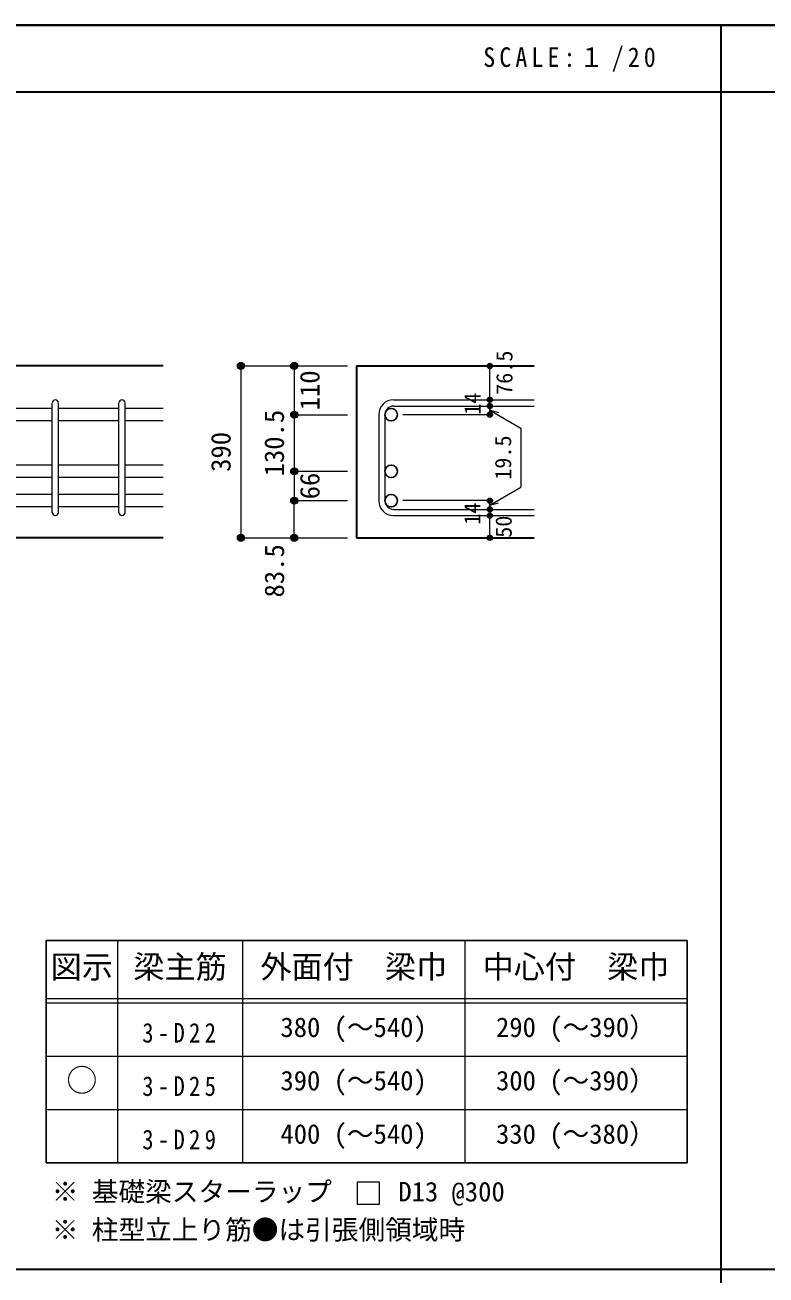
# Model space of a CAD drawing. Units: millimetres at full size, sheet at 1:20; some dimension numbers follow another scale. Extents: x -3982 to 3969, y -2797 to 2801.
# Drawn here: x -2315 to -648, y -10 to 2801 of the extents above; entities that cross this region are included whole.
import ezdxf
from ezdxf.enums import TextEntityAlignment as Align

# ---------------------------------------------------------------- set-up
doc = ezdxf.new("R2010")
doc.units = ezdxf.units.MM
doc.header["$LTSCALE"] = 20
doc.header["$PDMODE"] = 32
doc.header["$PDSIZE"] = 12
for name, color, linetype, lineweight in [('6-1_躯体線', 2, 'Continuous', 35), ('6-5_梁主筋', 7, 'Continuous', 18), ('6-6_S.T.P.', 7, 'Continuous', 18), ('6-7_文字', 7, 'Continuous', 18), ('6-D_寸法', 4, 'Continuous', 9), ('6-E_枠', 7, 'Continuous', 18), ('F-0_枠', 6, 'Continuous', 40)]:
    doc.layers.add(name, color=color, linetype=linetype, lineweight=lineweight)
doc.styles.add('ＭＳ ゴシック', font='')
doc.styles.get('ＭＳ ゴシック').set_extended_font_data('MS Gothic')

msp = doc.modelspace()

# ---------------------------------------------------------------- linework, layer by layer
at = {"layer": '6-1_躯体線'}
for p, q in [((-2003.87, 2034.12), (-3103.87, 2034.12)), ((-1569.2, 2034.12), (-1169.2, 2034.12)), ((-1569.2, 2034.12), (-1569.2, 1647.62)), ((-2003.87, 1647.62), (-2403.87, 1647.62)), ((-1569.2, 1647.62), (-1169.2, 1647.62))]:
    msp.add_line(p, q, dxfattribs=at)
at = {"layer": '6-5_梁主筋'}
for p, q in [((-2253.87, 1938.49), (-2389.87, 1938.49)), ((-2103.87, 1938.49), (-2239.87, 1938.49)), ((-2003.87, 1938.49), (-2089.87, 1938.49)), ((-2253.87, 1910.49), (-2389.87, 1910.49)), ((-2103.87, 1910.49), (-2239.87, 1910.49)), ((-2003.87, 1910.49), (-2089.87, 1910.49)), ((-2253.87, 1811.12), (-2389.87, 1811.12)), ((-2103.87, 1811.12), (-2239.87, 1811.12)), ((-2003.87, 1811.12), (-2089.87, 1811.12)), ((-2253.87, 1783.12), (-2389.87, 1783.12)), ((-2103.87, 1783.12), (-2239.87, 1783.12)), ((-2003.87, 1783.12), (-2089.87, 1783.12)), ((-2253.87, 1745.12), (-2389.87, 1745.12)), ((-2103.87, 1745.12), (-2239.87, 1745.12)), ((-2003.87, 1745.12), (-2089.87, 1745.12)), ((-2253.87, 1717.12), (-2389.87, 1717.12)), ((-2103.87, 1717.12), (-2239.87, 1717.12)), ((-2003.87, 1717.12), (-2089.87, 1717.12))]:
    msp.add_line(p, q, dxfattribs=at)
at = {"layer": '6-5_梁主筋', "color": 3, "lineweight": 25}
for centre in [(-1491.2, 1924.49), (-1491.2, 1797.12), (-1491.2, 1731.12)]:
    msp.add_circle(centre, 14, dxfattribs=at)
at = {"layer": '6-6_S.T.P.'}
for p, q in [((-2253.87, 1704.62), (-2253.87, 1950.6)), ((-2239.87, 1704.62), (-2239.87, 1950.6)), ((-2103.87, 1704.62), (-2103.87, 1950.6)), ((-2089.87, 1704.62), (-2089.87, 1950.6)), ((-1485.7, 1957.99), (-1169.2, 1957.99)), ((-1485.7, 1943.99), (-1169.2, 1943.99)), ((-1519.2, 1924.49), (-1519.2, 1731.12)), ((-1505.2, 1924.49), (-1505.2, 1731.12)), ((-1485.7, 1711.62), (-1169.2, 1711.62)), ((-1485.7, 1697.62), (-1169.2, 1697.62))]:
    msp.add_line(p, q, dxfattribs=at)
for centre, radius, start, end in [((-2246.87, 1950.99), 7, 0, 180), ((-2096.87, 1950.99), 7, 0, 180), ((-1485.7, 1924.49), 33.5, 90, 180), ((-1485.7, 1924.49), 19.5, 90, 180), ((-1485.7, 1731.12), 33.5, 180, 270), ((-1485.7, 1731.12), 19.5, 180, 270), ((-2246.87, 1704.62), 7, 180, 0), ((-2096.87, 1704.62), 7, 180, 0)]:
    msp.add_arc(centre, radius, start, end, dxfattribs=at)
at = {"layer": '6-7_文字'}
msp.add_lwpolyline([(-1567.36, 148.83), (-1517.36, 148.83), (-1517.36, 198.83), (-1567.36, 198.83)], close=True, dxfattribs=at)
at = {"layer": '6-D_寸法'}
for p, q in [((-1829.2, 2034.12), (-1829.2, 1647.62)), ((-1269.2, 1958.56), (-1269.2, 2034.12)), ((-1269.2, 1943.99), (-1269.2, 1957.99)), ((-1709.2, 1924.49), (-1589.2, 1924.49)), ((-1269.2, 1924.49), (-1465.29, 1924.49)), ((-1269.2, 1934.81), (-1199.14, 1894.36)), ((-1269.2, 1934.81), (-1249.88, 1929.63)), ((-1199.14, 1894.36), (-1199.14, 1761.82)), ((-1709.2, 1797.12), (-1589.2, 1797.12)), ((-1709.2, 1797.12), (-1709.2, 1731.12)), ((-1269.2, 1721.37), (-1199.14, 1761.82)), ((-1709.2, 1731.12), (-1589.2, 1731.12)), ((-1709.2, 1647.62), (-1709.2, 1731.12)), ((-1269.2, 1731.12), (-1465.29, 1731.12)), ((-1269.2, 1711.62), (-1269.2, 1731.12)), ((-1269.2, 1721.37), (-1249.88, 1726.55)), ((-1269.2, 1697.62), (-1269.2, 1711.62)), ((-1269.2, 1647.62), (-1269.2, 1697.62)), ((-1829.2, 1647.62), (-1719.33, 1647.62)), ((-1829.2, 1647.62), (-1709.2, 1647.62)), ((-1709.2, 1647.62), (-1589.2, 1647.62))]:
    msp.add_line(p, q, dxfattribs=at)
for points in [[(-1829.2, 2034.12), (-1709.2, 2034.12), (-1589.2, 2034.12)], [(-1709.2, 2034.12), (-1709.2, 1924.49), (-1709.2, 1797.12)], [(-1269.2, 1944.56), (-1269.2, 1924.49), (-1269.2, 1944.56)]]:
    msp.add_lwpolyline(points, dxfattribs=at)
for centre, radius in [((-1829.2, 2034.12), 8), ((-1829.2, 2034.12), 7.2), ((-1829.2, 2034.12), 6.4), ((-1829.2, 2034.12), 5.6), ((-1829.2, 2034.12), 4.8), ((-1829.2, 2034.12), 4), ((-1829.2, 2034.12), 3.2), ((-1829.2, 2034.12), 2.4), ((-1829.2, 2034.12), 1.6), ((-1829.2, 2034.12), 0.8), ((-1709.2, 2034.12), 8), ((-1709.2, 2034.12), 7.2), ((-1709.2, 2034.12), 6.4), ((-1709.2, 2034.12), 5.6), ((-1709.2, 2034.12), 4.8), ((-1709.2, 2034.12), 4), ((-1709.2, 2034.12), 3.2), ((-1709.2, 2034.12), 2.4), ((-1709.2, 2034.12), 1.6), ((-1709.2, 2034.12), 0.8), ((-1269.2, 2034.12), 4), ((-1269.2, 2034.12), 3.6), ((-1269.2, 2034.12), 3.2), ((-1269.2, 2034.12), 2.8), ((-1269.2, 2034.12), 2.4), ((-1269.2, 2034.12), 2), ((-1269.2, 2034.12), 1.6), ((-1269.2, 2034.12), 1.2), ((-1269.2, 2034.12), 0.8), ((-1269.2, 2034.12), 0.4), ((-1269.2, 1957.99), 4), ((-1269.2, 1943.99), 4), ((-1269.2, 1957.99), 3.6), ((-1269.2, 1943.99), 3.6), ((-1269.2, 1957.99), 3.2), ((-1269.2, 1943.99), 3.2), ((-1269.2, 1957.99), 2.8), ((-1269.2, 1943.99), 2.8), ((-1269.2, 1957.99), 2.4), ((-1269.2, 1943.99), 2.4), ((-1269.2, 1957.99), 2), ((-1269.2, 1943.99), 2), ((-1269.2, 1957.99), 1.6), ((-1269.2, 1943.99), 1.6), ((-1269.2, 1957.99), 1.2), ((-1269.2, 1943.99), 1.2), ((-1269.2, 1957.99), 0.8), ((-1269.2, 1943.99), 0.8), ((-1269.2, 1957.99), 0.4), ((-1269.2, 1943.99), 0.4), ((-1709.2, 1924.49), 8), ((-1709.2, 1924.49), 7.2), ((-1709.2, 1924.49), 6.4), ((-1709.2, 1924.49), 5.6), ((-1709.2, 1924.49), 4.8), ((-1709.2, 1924.49), 4), ((-1709.2, 1924.49), 3.2), ((-1709.2, 1924.49), 2.4), ((-1709.2, 1924.49), 1.6), ((-1709.2, 1924.49), 0.8), ((-1269.2, 1924.49), 4), ((-1269.2, 1924.49), 3.6), ((-1269.2, 1924.49), 3.2), ((-1269.2, 1924.49), 2.8), ((-1269.2, 1924.49), 2.4), ((-1269.2, 1924.49), 2), ((-1269.2, 1924.49), 1.6), ((-1269.2, 1924.49), 1.2), ((-1269.2, 1924.49), 0.8), ((-1269.2, 1924.49), 0.4), ((-1709.2, 1797.12), 8), ((-1709.2, 1797.12), 7.2), ((-1709.2, 1797.12), 6.4), ((-1709.2, 1797.12), 5.6), ((-1709.2, 1797.12), 4.8), ((-1709.2, 1797.12), 4), ((-1709.2, 1797.12), 3.2), ((-1709.2, 1797.12), 2.4), ((-1709.2, 1797.12), 1.6), ((-1709.2, 1797.12), 0.8), ((-1709.2, 1731.12), 8), ((-1709.2, 1731.12), 7.2), ((-1709.2, 1731.12), 6.4), ((-1709.2, 1731.12), 5.6), ((-1709.2, 1731.12), 4.8), ((-1709.2, 1731.12), 4), ((-1709.2, 1731.12), 3.2), ((-1709.2, 1731.12), 2.4), ((-1709.2, 1731.12), 1.6), ((-1709.2, 1731.12), 0.8), ((-1269.2, 1731.12), 4), ((-1269.2, 1711.62), 4), ((-1269.2, 1731.12), 3.6), ((-1269.2, 1711.62), 3.6), ((-1269.2, 1731.12), 3.2), ((-1269.2, 1711.62), 3.2), ((-1269.2, 1731.12), 2.8), ((-1269.2, 1731.12), 2.4), ((-1269.2, 1731.12), 2), ((-1269.2, 1731.12), 1.6), ((-1269.2, 1731.12), 1.2), ((-1269.2, 1731.12), 0.8), ((-1269.2, 1731.12), 0.4), ((-1269.2, 1697.62), 4), ((-1269.2, 1697.62), 3.6), ((-1269.2, 1697.62), 3.2), ((-1269.2, 1711.62), 2.8), ((-1269.2, 1697.62), 2.8), ((-1269.2, 1711.62), 2.4), ((-1269.2, 1697.62), 2.4), ((-1269.2, 1711.62), 2), ((-1269.2, 1697.62), 2), ((-1269.2, 1711.62), 1.6), ((-1269.2, 1697.62), 1.6), ((-1269.2, 1711.62), 1.2), ((-1269.2, 1697.62), 1.2), ((-1269.2, 1711.62), 0.8), ((-1269.2, 1697.62), 0.8), ((-1269.2, 1711.62), 0.4), ((-1269.2, 1697.62), 0.4), ((-1829.2, 1647.62), 8), ((-1829.2, 1647.62), 7.2), ((-1829.2, 1647.62), 6.4), ((-1829.2, 1647.62), 5.6), ((-1829.2, 1647.62), 4.8), ((-1829.2, 1647.62), 4), ((-1829.2, 1647.62), 3.2), ((-1829.2, 1647.62), 2.4), ((-1829.2, 1647.62), 1.6), ((-1829.2, 1647.62), 0.8), ((-1709.2, 1647.62), 8), ((-1709.2, 1647.62), 7.2), ((-1709.2, 1647.62), 6.4), ((-1709.2, 1647.62), 5.6), ((-1709.2, 1647.62), 4.8), ((-1709.2, 1647.62), 4), ((-1709.2, 1647.62), 3.2), ((-1709.2, 1647.62), 2.4), ((-1709.2, 1647.62), 1.6), ((-1709.2, 1647.62), 0.8), ((-1269.2, 1647.62), 4), ((-1269.2, 1647.62), 3.6), ((-1269.2, 1647.62), 3.2), ((-1269.2, 1647.62), 2.8), ((-1269.2, 1647.62), 2.4), ((-1269.2, 1647.62), 2), ((-1269.2, 1647.62), 1.6), ((-1269.2, 1647.62), 1.2), ((-1269.2, 1647.62), 0.8), ((-1269.2, 1647.62), 0.4)]:
    msp.add_circle(centre, radius, dxfattribs=at)
at = {"layer": '6-D_寸法', "color": 7}
for p in [(-1829.2, 2034.12), (-1709.2, 2034.12), (-1269.2, 2034.12), (-1269.2, 1957.99), (-1269.2, 1943.99), (-1709.2, 1924.49), (-1269.2, 1924.49), (-1709.2, 1797.12), (-1709.2, 1731.12), (-1269.2, 1731.12), (-1269.2, 1711.62), (-1269.2, 1697.62), (-1829.2, 1647.62), (-1709.2, 1647.62), (-1269.2, 1647.62)]:
    msp.add_point(p, dxfattribs=at)
at = {"layer": '6-E_枠', "color": 3, "lineweight": 25}
for p, q in [((-2267.02, 741.85), (-2267.02, 241.85)), ((-2267.02, 741.85), (-825.33, 741.85)), ((-825.33, 741.85), (-825.33, 241.85)), ((-2267.02, 241.85), (-825.33, 241.85))]:
    msp.add_line(p, q, dxfattribs=at)
at = {"layer": '6-E_枠'}
for p, q in [((-2107.02, 741.85), (-2107.02, 241.85)), ((-1825.33, 741.85), (-1825.33, 241.85)), ((-1325.33, 741.85), (-1325.33, 241.85)), ((-2267.02, 611.85), (-825.33, 611.85)), ((-2267.02, 601.85), (-825.33, 601.85)), ((-2267.02, 481.85), (-825.33, 481.85)), ((-2267.02, 361.85), (-825.33, 361.85))]:
    msp.add_line(p, q, dxfattribs=at)
at = {"layer": 'F-0_枠'}
msp.add_line((-3981.92, 2800.77), (3969.4, 2800.77), dxfattribs=at)
at = {"layer": 'F-0_枠', "color": 2, "lineweight": 35}
for p, q in [((-749.76, 2800.77), (-749.76, -2796.83)), ((-3981.92, 2650.77), (2482.4, 2650.77)), ((2482.4, 1.97), (-3981.92, 1.97))]:
    msp.add_line(p, q, dxfattribs=at)

# ---------------------------------------------------------------- texts
at = {"layer": '6-7_文字', "color": 2, "style": 'ＭＳ ゴシック'}
for s, p in [('図示', (-2257.02, 641.85)), ('梁主筋', (-2071.17, 641.85)), ('外面付\u3000梁巾', (-1785.33, 641.85)), ('中心付\u3000梁巾', (-1285.33, 641.85)), ('○', (-2222.02, 386.85))]:
    msp.add_text(s, height=51.32, dxfattribs=at).set_placement(p, align=Align.BOTTOM_LEFT)
at = {"layer": '6-7_文字', "style": 'ＭＳ ゴシック'}
for s, p in [('380 (～540)', (-1740.33, 511.85)), ('290 (～390）', (-1255.33, 511.85)), ('390 (～540)', (-1740.33, 391.85)), ('300 (～390）', (-1255.33, 391.85)), ('400 (～540)', (-1740.33, 271.85)), ('330 (～380）', (-1255.33, 271.85)), ('※ 基礎梁スターラップ     D13 @300', (-2254.64, 142.13)), ('※ 柱型立上り筋●は引張側領域時', (-2254.64, 56.45))]:
    msp.add_text(s, height=43.99, dxfattribs=at).set_placement(p, align=Align.BOTTOM_LEFT)
at = {"layer": '6-7_文字', "color": 2, "insert": (-1283.99, 2695.77), "char_height": 43.99, "attachment_point": 7, "style": 'ＭＳ ゴシック'}
msp.add_mtext('\\T1.34;\\W0.9;SCALE:１/20', dxfattribs=at)
at = {"layer": '6-7_文字', "char_height": 43.99, "attachment_point": 7, "style": 'ＭＳ ゴシック'}
for s, insert in [('\\T1.38;\\W0.85;3-D22', (-2051.17, 511.85)), ('\\T1.38;\\W0.85;3-D25', (-2051.17, 391.85)), ('\\T1.38;\\W0.85;3-D29', (-2051.17, 271.85))]:
    msp.add_mtext(s, dxfattribs=dict(at, insert=insert))
at = {"layer": '6-D_寸法', "style": 'ＭＳ ゴシック'}
for s, height, p in [('76.5', 36.66, (-1207.31, 1968.93)), ('110', 43.99, (-1639.2, 1934.31)), ('14', 36.66, (-1279.2, 1924.1)), ('130.5', 43.99, (-1719.2, 1785.81)), ('390', 43.99, (-1839.2, 1795.87)), ('19.5', 36.66, (-1210.22, 1778.09)), ('66', 43.99, (-1639.2, 1734.12)), ('14', 36.66, (-1279.59, 1676.94)), ('50', 36.66, (-1209.11, 1647.61)), ('83.5', 43.99, (-1718.89, 1513.46))]:
    msp.add_text(s, height=height, rotation=90, dxfattribs=at).set_placement(p, align=Align.BOTTOM_LEFT)

doc.saveas('drawing.dxf')
